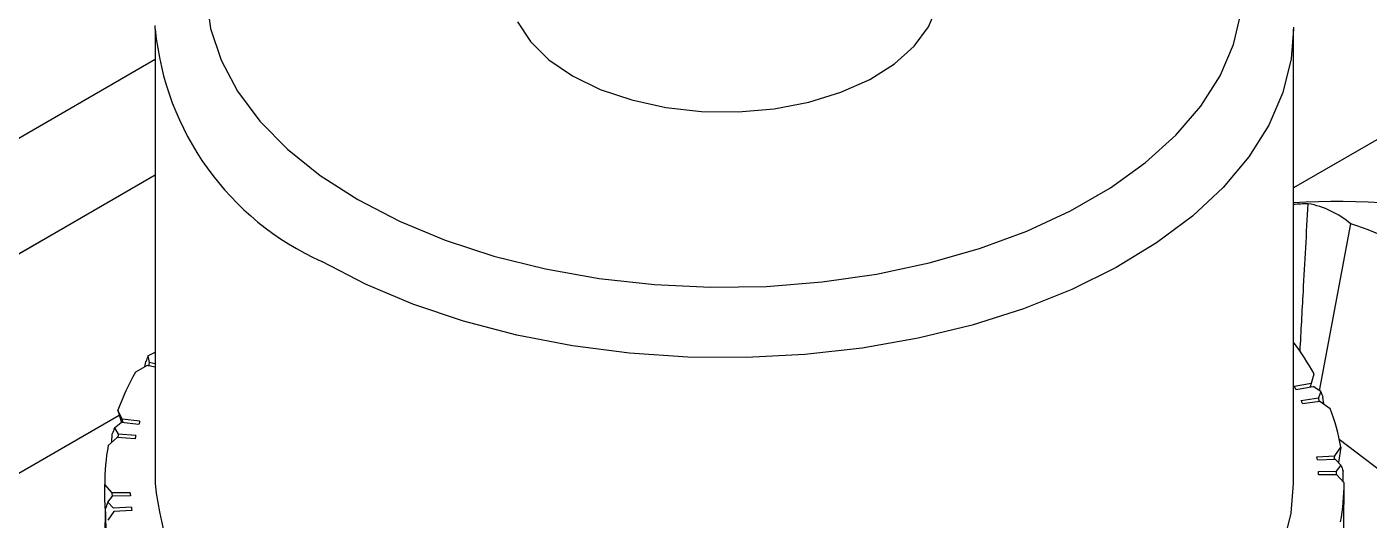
# Model space of a CAD drawing. Extents: x 0 to 10.8, y -11.1 to 0.
# Drawn here: x 4.4711 to 4.7364, y -4.9732 to -4.8757 of the extents above; entities that cross this region are included whole.
import ezdxf

# ---------------------------------------------------------------- set-up
doc = ezdxf.new("R2010")
doc.units = 0
doc.header["$LTSCALE"] = 0.5
doc.header["$MEASUREMENT"] = 0
for name, color, linetype in [('Dimension', 10, 'CONTINUOUS'), ('Hardware', 242, 'CONTINUOUS'), ('Housing', 150, 'CONTINUOUS'), ('Mounting', 4, 'CONTINUOUS')]:
    doc.layers.add(name, color=color, linetype=linetype)

msp = doc.modelspace()

# ---------------------------------------------------------------- linework, layer by layer
at = {"layer": 'Dimension', "transparency": 16777216}
msp.add_open_spline([(4.295788687800496, -4.453301352101676), (5.645067267058266, -4.366282299263275), (6.244345846315582, -5.578301352101789), (6.843624425573125, -6.790320404940189), (8.192903004830669, -6.703301352101676)], degree=3, dxfattribs=at)
at = {"layer": 'Hardware', "transparency": 16777216}
for p, q in [((4.726644170763393, -4.947595862351477), (4.732838340438093, -4.91462952708963)), ((4.7453260398579, -4.968548566331776), (4.730531291285843, -4.957221507119641))]:
    msp.add_line(p, q, dxfattribs=at)
for centre, radius, start, end in [((4.730402779768383, -5.06126154577845), 0.1510460844734429, 34.69538535125152, 93.38856847276233), ((4.729658114305721, -5.038876492477527), 0.1283546608114004, 92.35940959636675, 93.65536943697145), ((4.721049502935557, -4.928625080629274), 0.0182989674173084, 49.89164827395113, 79.53245781768106), ((4.707444722189166, -4.992005345620498), 0.08143619061008983, 58.33295901679668, 71.83091637053039)]:
    msp.add_arc(centre, radius, start, end, dxfattribs=at)
msp.add_open_spline([(4.72278310558022, -4.939812749804958), (4.722995310718034, -4.935881613941035), (4.723521681544753, -4.926151867779879), (4.724055737071012, -4.916426761986713), (4.724374031640764, -4.91063064489407)], degree=3, knots=[0.1849719829259872, 0.1849719829259872, 0.1849719829259872, 0.1849719829259872, 0.5142471535865367, 1, 1, 1, 1], dxfattribs=at)
at = {"layer": 'Housing', "transparency": 16777216}
for p, q in [((4.496474867768939, -4.882145389492678), (4.173905824679423, -5.068314561166801)), ((4.496474867768939, -4.904966860628576), (4.134351351024179, -5.113964706517208)), ((4.169680133217753, -5.093553136143953), (4.496474867769166, -4.904945126968187)), ((4.123661254438957, -5.163484410499734), (4.489354937932376, -4.952426060044388))]:
    msp.add_line(p, q, dxfattribs=at)
at = {"layer": 'Mounting', "lineweight": 25, "transparency": 16777216}
for p, q in [((4.496474867769166, -4.876157325588508), (4.496482378689507, -4.875406873610757)), ((4.496474867769166, -4.876157325588508), (4.496474867769166, -4.965976814895953)), ((4.721472178530803, -4.875708274646001), (4.721474867769075, -4.876157325588508)), ((4.721474867769075, -4.965976814895953), (4.721474867769075, -4.876157325588508)), ((4.773872169141896, -4.877258071486551), (4.721474867769075, -4.907498921944637)), ((4.495026946042572, -4.940725954638253), (4.496474867769166, -4.939977754644076)), ((4.494884331012599, -4.942645961438018), (4.492565592231131, -4.943955497071613)), ((4.494442290600773, -4.942895609080608), (4.494611265755566, -4.941868202724777)), ((4.496474867769166, -4.942971236685764), (4.494884317091419, -4.942645978570113)), ((4.495026946042572, -4.940725954638253), (4.49527033819254, -4.942026187103409)), ((4.495270337564534, -4.942026190719218), (4.495162961795813, -4.942727761088634)), ((4.496474867769166, -4.942279912750962), (4.4952703363208, -4.942026191294417)), ((4.725031158276124, -4.946138533597207), (4.725573708807588, -4.944292299780955)), ((4.721639562139444, -4.946718262840022), (4.725031152094743, -4.946138515013274)), ((4.721949011697461, -4.947332184092829), (4.725349913616355, -4.946770917961715)), ((4.724811962828426, -4.946742205570274), (4.725031157885496, -4.946138535108844)), ((4.726870705902456, -4.947740252805943), (4.725349916369396, -4.946770921987422)), ((4.726870705902456, -4.947740252805943), (4.726393209777598, -4.94901866328189)), ((4.722961820022192, -4.949514246279023), (4.726393210880133, -4.949018667562939)), ((4.723225557858541, -4.950135238393557), (4.726664888547703, -4.949658353569589)), ((4.726393210222113, -4.949018666930215), (4.726465530432051, -4.949733467134593)), ((4.726664881001852, -4.949658335223148), (4.728733802119677, -4.951100616766837)), ((4.72744601990189, -4.950202880981294), (4.727300781602708, -4.948908077643352)), ((4.488422815912145, -4.954954330467842), (4.489759756859257, -4.953898553134366)), ((4.489962263225607, -4.95325039422994), (4.489088390647794, -4.951447013386144)), ((4.489088391271707, -4.951447014951668), (4.489767360112182, -4.953940916430554)), ((4.493243657754419, -4.954251519805382), (4.489759758867876, -4.95389854896456)), ((4.490120509168719, -4.953873429944281), (4.489962263567122, -4.9532503957073)), ((4.493440250481854, -4.953622288563565), (4.489962269258285, -4.953250375697792)), ((4.487884701175744, -4.957795667035327), (4.487983046147747, -4.95614848331428)), ((4.488422815912145, -4.954954330467842), (4.489129173255378, -4.956196936518211)), ((4.489129172998901, -4.956196940187738), (4.48909271696084, -4.956938826067244)), ((4.492631499833806, -4.956482744316702), (4.489129172933872, -4.95619694084229)), ((4.488974814618359, -4.956849497756025), (4.487178378552017, -4.958408723201728)), ((4.492481648722787, -4.957116249303056), (4.488974807171417, -4.956849516184604)), ((4.729639859167492, -4.96050168816106), (4.730835479642337, -4.95876091853728)), ((4.730835479398593, -4.958760918446899), (4.730368979132209, -4.961799197323387)), ((4.726113586529209, -4.96066167306293), (4.729639859814597, -4.96050166924141)), ((4.726195168515005, -4.96129932030459), (4.729723894043673, -4.961158511976464)), ((4.729545849096667, -4.961188624612987), (4.729639859059716, -4.960501689642513)), ((4.730862346617641, -4.962289197522409), (4.729723895286497, -4.961158516244609)), ((4.726399969101294, -4.963555261378417), (4.729934859816694, -4.963482364468405)), ((4.726434291686473, -4.964194338423397), (4.729970216074435, -4.964140679876266)), ((4.729934860345338, -4.963482363827836), (4.729932510792196, -4.964273040102)), ((4.730862346617641, -4.962289197522409), (4.729934860279855, -4.963482360148646)), ((4.729970215300909, -4.964140661025056), (4.731474484029604, -4.965799747233007)), ((4.731322158888361, -4.965631744976349), (4.731306985799392, -4.963510096020741)), ((4.487979520237332, -4.96781296876685), (4.486475251508637, -4.966153882558899)), ((4.487087383807648, -4.969664443089641), (4.48822584108143, -4.970795114364307)), ((4.487087385057521, -4.969664444341504), (4.488014875258386, -4.968471269643203)), ((4.491515443851767, -4.967759291368509), (4.487979519463806, -4.967812949915583)), ((4.487990053759859, -4.968503201391854), (4.48797952028508, -4.967812970220564)), ((4.491549766436947, -4.968398368413432), (4.488014875721547, -4.968471265323444)), ((4.486551396983714, -4.976282647940252), (4.486642749094244, -4.970912267420999)), ((4.488309873657499, -4.971451945374668), (4.487114255312008, -4.973192712117907)), ((4.491754567023236, -4.970654309487259), (4.488225841494568, -4.970795117815385)), ((4.491836149009032, -4.971291956728919), (4.488309875723644, -4.971451960550496))]:
    msp.add_line(p, q, dxfattribs=at)
at = {"layer": 'Mounting', "lineweight": 25, "transparency": 16777216, "flags": 128}
for points in [[(4.506512455931215, -4.869594258562131), (4.507413194119636, -4.875980137005342), (4.509504650073268, -4.882272360878176), (4.512762303382488, -4.888397159608814), (4.517147961041246, -4.894282725532037), (4.522610205223373, -4.89986005576867), (4.529084996109759, -4.905063761221072), (4.536496422697383, -4.909832833200539)], [(4.578922829568683, -4.885340589845896), (4.584433919888625, -4.888022984850124), (4.590651008597433, -4.890129122516385), (4.597395241372396, -4.89159841309845), (4.604472598915891, -4.892388587781568), (4.611679478537098, -4.892476914678753), (4.618808551430902, -4.891860852785896), (4.625654727149595, -4.890558125082066), (4.632021053683047, -4.888606208671433), (4.637724383407658, -4.886061256635287), (4.642600641911713, -4.882996482610054), (4.646509548115773, -4.879500054564517), (4.64933864990553, -4.875672558367569), (4.651006559173538, -4.871624104116052)], [(4.536496422697383, -4.909832833200539), (4.544757592786027, -4.914111358698619), (4.553771651709212, -4.917849175915705), (4.563432917867885, -4.921002462362424), (4.573628121749607, -4.923534248638248), (4.584237733910868, -4.925414851863991), (4.595137366349263, -4.926622223686252), (4.60619923083982, -4.927142208774285), (4.617293637135617, -4.926968710778453), (4.628290513466709, -4.926103763804065), (4.639060931512176, -4.92455750856351), (4.649478617968498, -4.922348073485864), (4.659421434986598, -4.919501362177186), (4.6687728121276, -4.916050749724889), (4.677423113044824, -4.912036691404978), (4.685270920869243, -4.907506248381196), (4.692224227228962, -4.902512535955793), (4.698201510964736, -4.897114100841122), (4.703132693889984, -4.891374234753073), (4.70695996239283, -4.885360232373557), (4.709638445250221, -4.879142602381819), (4.711136739698986, -4.872794240804637)], [(4.721474867769075, -4.876157325588508), (4.721018258525874, -4.882002733202739), (4.719383286205357, -4.888622344770909), (4.716577957182835, -4.895109824034762), (4.71263200864405, -4.901396402100261), (4.707587268625275, -4.907415439676015), (4.701497212625327, -4.913103133466336), (4.694426396752988, -4.918399192502079), (4.686449773415916, -4.923247477240011), (4.677651896805173, -4.927596594655768), (4.66812602660184, -4.931400443022824), (4.657973139399928, -4.934618700602243), (4.647300858329345, -4.937217253063011), (4.63622231222439, -4.93916855510264), (4.624854936429983, -4.940451922434022), (4.613319227957163, -4.941053751044194), (4.601737468185547, -4.940967661400293), (4.590232426649891, -4.940194566073785), (4.578926059652986, -4.938742660067589), (4.567938217497158, -4.936627333946433), (4.557385374042951, -4.933871010693622), (4.5473793920562, -4.93050290802114), (4.538026337435213, -4.926558728655266), (4.529425354885689, -4.92208028187855)], [(4.568082787209278, -4.874676693498941), (4.570627948922265, -4.878570056207423), (4.574276281672155, -4.882159105124003), (4.578922829568683, -4.885340589845896)], [(4.529425354885689, -5.011899771185938), (4.538026337435213, -5.016378217962711), (4.5473793920562, -5.020322397328584), (4.557385374042951, -5.02369050000101), (4.567938217497158, -5.026446823253877), (4.578926059652986, -5.028562149374977), (4.590232426649891, -5.03001405538123), (4.601737468185547, -5.030787150707681), (4.613319227957163, -5.030873240351639), (4.624854936429983, -5.030271411741467), (4.63622231222439, -5.028988044410028), (4.647300858329345, -5.027036742370456), (4.657973139399928, -5.024438189909688), (4.66812602660184, -5.021219932330268), (4.677651896805173, -5.017416083963212), (4.686449773415916, -5.013066966547456), (4.694426396752988, -5.008218681809524), (4.701497212625327, -5.002922622773724), (4.707587268625275, -4.99723492898346), (4.71263200864405, -4.991215891407705), (4.716577957182835, -4.984929313342207), (4.719383286205357, -4.978441834078296), (4.721018258525874, -4.971822222510184), (4.721474867769075, -4.965976814895953)]]:
    msp.add_lwpolyline(points, dxfattribs=at)
at = {"layer": 'Mounting', "lineweight": 25, "transparency": 16777216}
for centre, radius, start, end in [((4.552345824888562, -4.870851722147052), 0.05612230641479002, 185.4246401014907, 245.8955008561301), ((4.675750821415704, -4.972221216820571), 0.05711693696302869, 29.27342069250449, 36.81888023191669), ((4.535435093898286, -4.968406190974122), 0.0493521081839892, 150.30165187941, 159.9014252316423), ((4.678324334277022, -4.968936433701572), 0.04868116762343501, 26.34599422916513, 27.15516263081808), ((4.680748252209014, -4.96780901878077), 0.04600743427329484, 22.59101442004981, 23.4312369418907), ((4.68760037610059, -4.966504426680274), 0.0439230699542351, 10.15414785851289, 20.53012123686074), ((4.534306603241021, -4.966735620407519), 0.04291874019446652, 162.2094296295937, 163.0894954043844), ((4.532774798634364, -4.966312832495134), 0.04132934879946065, 166.2404587765642, 167.1429454510895), ((4.527706227882391, -4.965992449319288), 0.04123129214732862, 169.4011674340728, 180.2243312404141), ((4.686679468891953, -4.966031003022351), 0.03979798158247251, 6.828191657283095, 7.753683385129966), ((4.687203357056887, -4.965980834043251), 0.03927159022125151, 2.607330010842184, 3.541073538407128), ((4.552345824888562, -4.960671211454496), 0.05612230641478438, 185.4246401014874, 245.8955008561301), ((4.690243507656305, -4.965961180472561), 0.04123129214709945, 349.4011674340459, 0.2243312404434113), ((4.530746378530239, -4.965972795745984), 0.0392715902703342, 182.6073300114388, 183.5410735378328), ((4.531270266625143, -4.965922626772283), 0.03979798156129952, 186.8281916568796, 187.7536833852183)]:
    msp.add_arc(centre, radius, start, end, dxfattribs=at)
for points in [[(4.495026937381681, -4.940725958226437), (4.494889234172206, -4.941107114973136), (4.49475067700314, -4.941487864705209), (4.494611265281492, -4.941868202715)], [(4.726870708009073, -4.947740244749127), (4.727013182168321, -4.948129878084785), (4.727156539873931, -4.948519156972907), (4.727300781739814, -4.948908076742441)], [(4.488422809173699, -4.954954334990362), (4.48827712504135, -4.955352686372692), (4.488130537456072, -4.955750737372057), (4.487983045790315, -4.956148483354923)], [(4.730862351138967, -4.962289189867761), (4.731009649098496, -4.962696405237807), (4.731157860519033, -4.963103375194521), (4.731306986035179, -4.963510095142453)], [(4.487087382225582, -4.969664453317193), (4.486940084981597, -4.970080579451519), (4.4867918742857, -4.970496515446655), (4.486642749503062, -4.970912256745748)]]:
    msp.add_open_spline(points, degree=3, dxfattribs=at)
for points, knots in [([(4.486642746373491, -4.971781086902809), (4.486541573900467, -4.970161761604288), (4.486486055378691, -4.968542447992547), (4.48647486509708, -4.966666077029686), (4.486474485047211, -4.966409967986749), (4.486475251504089, -4.966153884071559)], [0.001208963695116867, 0.001208963695116867, 0.001208963695116867, 0.001208963695116867, 0.001503074287481236, 0.001503074287481236, 0.001549572798624475, 0.001549572798624475, 0.001549572798624475, 0.001549572798624475]), ([(4.73130698916475, -4.979183248693346), (4.731408161637773, -4.975335657471248), (4.73146368015955, -4.971482882870646), (4.731474870441161, -4.967018497710058), (4.73147525049103, -4.966409096599989), (4.731474484034152, -4.965799750832332)], [0.001208963695116868, 0.001208963695116868, 0.001208963695116868, 0.001208963695116868, 0.001503074287481278, 0.001503074287481278, 0.001549572798624516, 0.001549572798624516, 0.001549572798624516, 0.001549572798624516]), ([(4.487486259584784, -4.989486793710228), (4.487304037701506, -4.986441795068288), (4.486933798832979, -4.980254959379295), (4.486740772555549, -4.974058817634443), (4.486642748760914, -4.970912254728773)], [0, 0, 0, 0, 0.4921738340985224, 0.9999999999999999, 0.9999999999999999, 0.9999999999999999, 0.9999999999999999])]:
    msp.add_open_spline(points, degree=3, knots=knots, dxfattribs=at)

doc.saveas('drawing.dxf')
